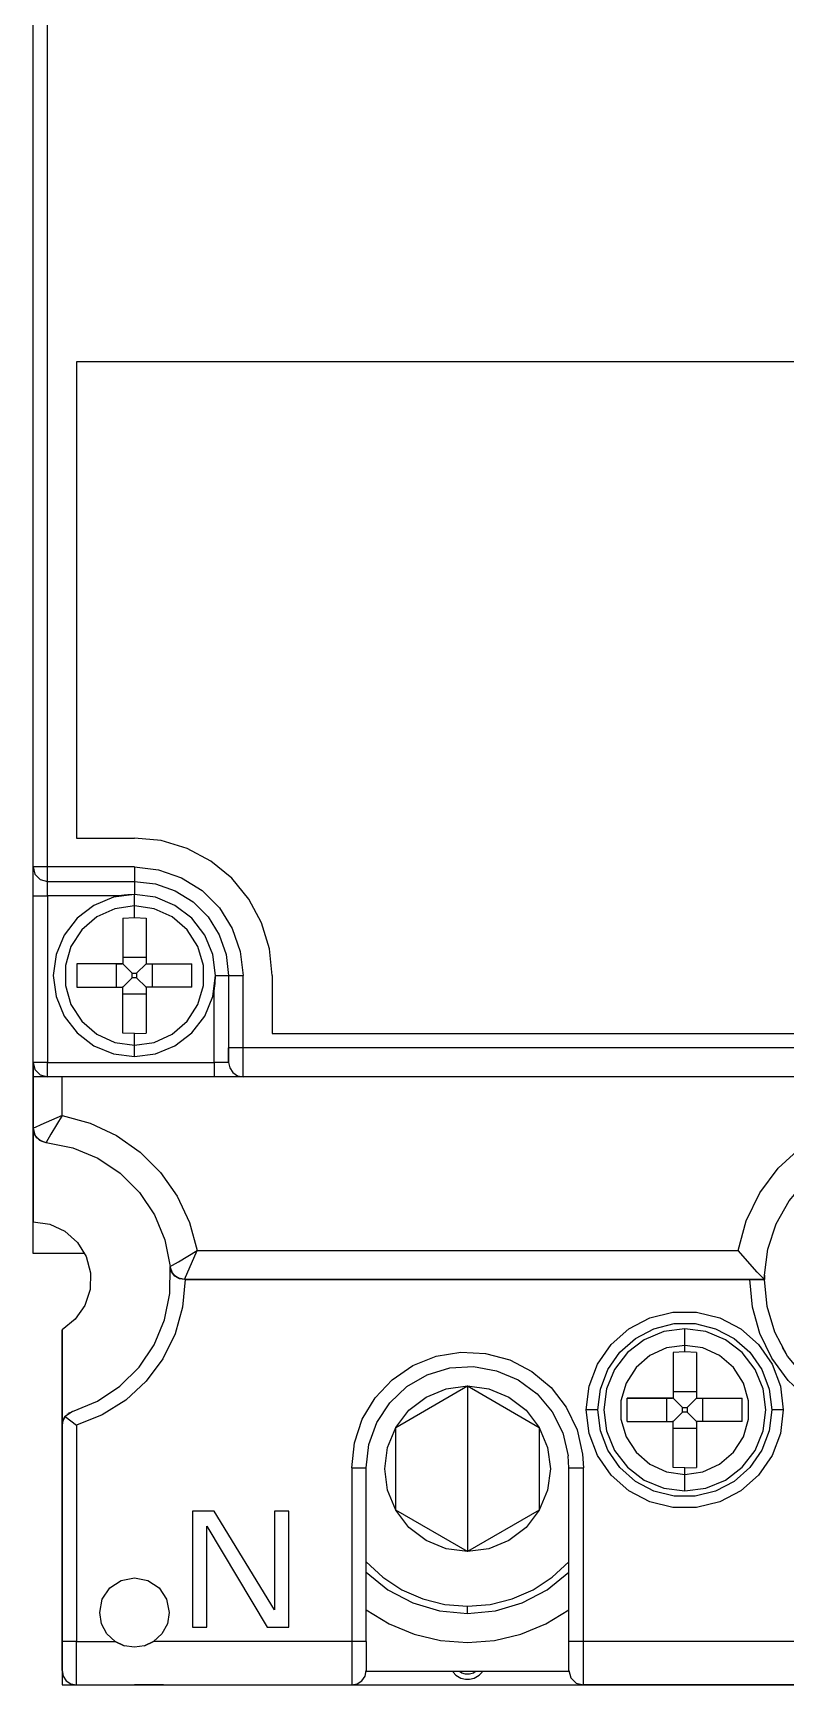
# Model space of a CAD drawing. Header units: millimetres. Extents: x 0 to 120, y 0 to 141.
# Drawn here: x 0 to 26, y 1.2 to 58.3 of the extents above; entities that cross this region are included whole.
import ezdxf

# ---------------------------------------------------------------- set-up
doc = ezdxf.new("R2010")
doc.units = ezdxf.units.MM

# ---------------------------------------------------------------- blocks, each defined once
blk = doc.blocks.new('CHINT_33b7f1845c325dab9e2d9ec35e9a58be_FACE_0')
at = {"color": 141, "linetype": 'Continuous', "true_color": 0x40d9ff}
for p, q in [((0.5, 28.982), (3.5, 28.982)), ((2.601, 28.982), (2.601, 28.982)), ((3.5, 28.532), (3.255, 28.522)), ((3.5, 27.732), (3.5, 28.139)), ((3.9, 26.361), (3.1, 26.361)), ((1.516, 26.132), (1.516, 25.332)), ((2.872, 26.132), (2.872, 25.332)), ((3.094, 26.138), (3.423, 25.809)), ((3.423, 25.655), (3.423, 25.809)), ((3.423, 25.809), (3.577, 25.809)), ((3.577, 25.809), (3.906, 26.138)), ((3.577, 25.809), (3.577, 25.655)), ((4.128, 25.332), (4.128, 26.132)), ((5.484, 25.332), (5.484, 26.132)), ((6.288, 25.471), (6.3, 25.732)), ((3.423, 25.655), (3.094, 25.326)), ((3.1, 25.104), (3.9, 25.104)), ((3.577, 25.655), (3.423, 25.655)), ((3.906, 25.326), (3.577, 25.655)), ((3.5, 23.732), (3.1, 23.748)), ((3.5, 23.732), (3.9, 23.748)), ((3.5, 23.325), (3.5, 23.732)), ((1, 20.895), (1, 22.232)), ((29.5, 22.232), (7.25, 22.232)), ((4.794, 15.482), (4.794, 15.482)), ((5.25, 15.232), (24.75, 15.232)), ((23.75, 15.232), (23.75, 15.232)), ((22.5, 12.732), (22.1, 12.718)), ((22.5, 12.732), (22.5, 12.96)), ((22.9, 12.718), (22.5, 12.732)), ((25.864, 12.896), (25.992, 12.682)), ((22.094, 11.138), (22.423, 10.809)), ((22.9, 11.361), (22.1, 11.361)), ((22.577, 10.809), (22.906, 11.138)), ((23.128, 10.332), (23.128, 11.132)), ((24.486, 10.332), (24.486, 11.132)), ((1.173, 10.58), (1.187, 10.591)), ((1.225, 10.619), (1.258, 10.639)), ((22.423, 10.655), (22.094, 10.326)), ((22.423, 10.655), (22.423, 10.809)), ((22.423, 10.809), (22.577, 10.809)), ((22.577, 10.655), (22.423, 10.655)), ((22.577, 10.809), (22.577, 10.655)), ((22.906, 10.326), (22.577, 10.655)), ((22.1, 10.104), (22.9, 10.104)), ((18.972, 9.204), (19, 8.732)), ((11.5, 2.732), (11.5, 8.732)), ((22.5, 8.732), (22.1, 8.746)), ((22.5, 8.732), (22.9, 8.746)), ((22.5, 8.505), (22.5, 8.732)), ((15, 3.698), (15, 3.948)), ((2.837, 2.732), (3.146, 2.586)), ((3, 2.641), (3, 2.641)), ((3.846, 2.583), (4.163, 2.732)), ((4.5, 1.232), (4.4, 1.232)), ((18.501, 1.698), (11.499, 1.698))]:
    blk.add_line(p, q, dxfattribs=at)
for points in [[(0, 22.732), (0, 28.482), (0, 29.482), (0, 79.482), (0, 86.982), (0, 119.232), (0, 119.232)], [(4, 86.982), (0.5, 86.982), (0.5, 119.232), (29.5, 119.232), (29.5, 23.232), (7.25, 23.232), (7.25, 25.732)], [(3.5, 29.482), (0.5, 29.482), (0.5, 79.482), (4, 79.482)], [(8.25, 25.732), (8.25, 23.732), (28.5, 23.732), (28.5, 46.932), (1.5, 46.932), (1.5, 30.482), (3.5, 30.482)], [(8.25, 25.732), (8.159, 26.659), (7.888, 27.55), (7.449, 28.371), (6.859, 29.091), (6.139, 29.682), (5.318, 30.121), (4.427, 30.391), (3.5, 30.482)], [(0, 28.482), (0, 28.594), (0, 28.705), (0, 28.813), (0, 28.916), (0, 29.014), (0, 29.106), (0, 29.189), (0, 29.264), (0, 29.329), (0, 29.383), (0, 29.426), (0, 29.457), (0, 29.476), (0, 29.482)], [(0, 29.482), (0.067, 29.232), (0.25, 29.049), (0.5, 28.982)], [(0.5, 29.482), (0.444, 29.482), (0.389, 29.482), (0.335, 29.482), (0.283, 29.482), (0.234, 29.482), (0.188, 29.482), (0.146, 29.482), (0.109, 29.482), (0.077, 29.482), (0.05, 29.482), (0.028, 29.482), (0.013, 29.482), (0.003, 29.482), (0, 29.482)], [(0.5, 28.982), (0.5, 28.985), (0.5, 28.995), (0.5, 29.01), (0.5, 29.032), (0.5, 29.059), (0.5, 29.091), (0.5, 29.129), (0.5, 29.171), (0.5, 29.216), (0.5, 29.265), (0.5, 29.317), (0.5, 29.371), (0.5, 29.426), (0.5, 29.482)], [(3.5, 29.482), (4.334, 29.388), (5.127, 29.111), (5.838, 28.664), (6.432, 28.07), (6.879, 27.359), (7.156, 26.567), (7.25, 25.732)], [(3.5, 29.482), (3.5, 29.426), (3.5, 29.371), (3.5, 29.317), (3.5, 29.265), (3.5, 29.216), (3.5, 29.171), (3.5, 29.129), (3.5, 29.091), (3.5, 29.059), (3.5, 29.032), (3.5, 29.01), (3.5, 28.995), (3.5, 28.985), (3.5, 28.982)], [(0.5, 28.482), (0.5, 28.538), (0.5, 28.594), (0.5, 28.647), (0.5, 28.699), (0.5, 28.748), (0.5, 28.794), (0.5, 28.836), (0.5, 28.873), (0.5, 28.906), (0.5, 28.933), (0.5, 28.954), (0.5, 28.97), (0.5, 28.979), (0.5, 28.982)], [(3.5, 28.532), (2.775, 28.437), (2.1, 28.157), (1.52, 27.712), (1.075, 27.132), (0.795, 26.457), (0.7, 25.732), (0.795, 25.008), (1.075, 24.332), (1.52, 23.752), (2.1, 23.307), (2.775, 23.028), (3.5, 22.932)], [(3.5, 28.982), (4.223, 28.901), (4.91, 28.66), (5.526, 28.273), (6.041, 27.759), (6.428, 27.142), (6.669, 26.455), (6.75, 25.732)], [(3.5, 28.982), (3.5, 28.98), (3.5, 28.971), (3.5, 28.958), (3.5, 28.939), (3.5, 28.915), (3.5, 28.886), (3.5, 28.853), (3.5, 28.816), (3.5, 28.775), (3.5, 28.731), (3.5, 28.684), (3.5, 28.635), (3.5, 28.584), (3.5, 28.532)], [(3.5, 22.932), (4.225, 23.028), (4.9, 23.307), (5.48, 23.752), (5.925, 24.332), (6.205, 25.008), (6.3, 25.732), (6.205, 26.457), (5.925, 27.132), (5.48, 27.712), (4.9, 28.157), (4.225, 28.437), (3.5, 28.532)], [(3.5, 28.139), (3.5, 28.191), (3.5, 28.239), (3.5, 28.284), (3.5, 28.326), (3.5, 28.364), (3.5, 28.399), (3.5, 28.43), (3.5, 28.457), (3.5, 28.48), (3.5, 28.498), (3.5, 28.513), (3.5, 28.524), (3.5, 28.53), (3.5, 28.532)], [(0, 28.482), (0.003, 28.482), (0.013, 28.482), (0.028, 28.482), (0.05, 28.482), (0.077, 28.482), (0.109, 28.482), (0.146, 28.482), (0.188, 28.482), (0.234, 28.482), (0.283, 28.482), (0.335, 28.482), (0.389, 28.482), (0.444, 28.482), (0.5, 28.482)], [(3.228, 28.519), (2.973, 28.482), (0.5, 28.482), (0.5, 22.732), (6.25, 22.732), (6.25, 25.206), (6.287, 25.458)], [(3.5, 28.139), (2.822, 28.042), (2.199, 27.757), (1.681, 27.309), (1.31, 26.732), (1.117, 26.075), (1.117, 25.39), (1.31, 24.732), (1.681, 24.156), (2.199, 23.707), (2.822, 23.423), (3.5, 23.325)], [(3.5, 23.325), (4.178, 23.423), (4.801, 23.707), (5.319, 24.156), (5.69, 24.732), (5.883, 25.39), (5.883, 26.075), (5.69, 26.732), (5.319, 27.309), (4.801, 27.757), (4.178, 28.042), (3.5, 28.139)], [(3.1, 27.716), (3.5, 27.732), (3.9, 27.716)], [(3.1, 27.716), (3.1, 27.615), (3.1, 27.512), (3.1, 27.407), (3.1, 27.3), (3.1, 27.191), (3.1, 27.081), (3.1, 26.969), (3.1, 26.855), (3.1, 26.741), (3.1, 26.625), (3.1, 26.508), (3.1, 26.39), (3.1, 26.271), (3.1, 26.152)], [(3.9, 27.716), (3.9, 27.615), (3.9, 27.512), (3.9, 27.407), (3.9, 27.3), (3.9, 27.191), (3.9, 27.081), (3.9, 26.969), (3.9, 26.855), (3.9, 26.741), (3.9, 26.625), (3.9, 26.508), (3.9, 26.39), (3.9, 26.271), (3.9, 26.152)], [(3.08, 26.132), (2.961, 26.132), (2.842, 26.132), (2.725, 26.132), (2.608, 26.132), (2.492, 26.132), (2.377, 26.132), (2.264, 26.132), (2.152, 26.132), (2.041, 26.132), (1.932, 26.132), (1.825, 26.132), (1.72, 26.132), (1.617, 26.132), (1.516, 26.132)], [(2.872, 26.132), (2.885, 26.132), (2.898, 26.132), (2.912, 26.132), (2.926, 26.132), (2.94, 26.132), (2.955, 26.132), (2.97, 26.132), (2.985, 26.132), (3, 26.132), (3.016, 26.132), (3.031, 26.132), (3.047, 26.132), (3.064, 26.132), (3.08, 26.132)], [(3.094, 26.138), (3.08, 26.132), (3.1, 26.152), (3.094, 26.138)], [(3.906, 26.138), (3.92, 26.132), (3.9, 26.152), (3.906, 26.138)], [(3.92, 26.132), (4.039, 26.132), (4.158, 26.132), (4.275, 26.132), (4.392, 26.132), (4.508, 26.132), (4.623, 26.132), (4.736, 26.132), (4.848, 26.132), (4.959, 26.132), (5.068, 26.132), (5.175, 26.132), (5.28, 26.132), (5.383, 26.132), (5.484, 26.132)], [(6.3, 25.732), (6.352, 25.732), (6.403, 25.732), (6.452, 25.732), (6.499, 25.732), (6.543, 25.732), (6.584, 25.732), (6.621, 25.732), (6.654, 25.732), (6.683, 25.732), (6.707, 25.732), (6.725, 25.732), (6.739, 25.732), (6.747, 25.732), (6.75, 25.732)], [(6.75, 25.732), (6.75, 23.232), (6.75, 22.732)], [(6.75, 25.732), (6.753, 25.732), (6.763, 25.732), (6.778, 25.732), (6.8, 25.732), (6.827, 25.732), (6.859, 25.732), (6.896, 25.732), (6.938, 25.732), (6.984, 25.732), (7.033, 25.732), (7.085, 25.732), (7.139, 25.732), (7.194, 25.732), (7.25, 25.732)], [(1.516, 25.332), (1.617, 25.332), (1.72, 25.332), (1.825, 25.332), (1.932, 25.332), (2.041, 25.332), (2.152, 25.332), (2.264, 25.332), (2.377, 25.332), (2.492, 25.332), (2.608, 25.332), (2.725, 25.332), (2.842, 25.332), (2.961, 25.332), (3.08, 25.332)], [(3.094, 25.326), (3.08, 25.332), (3.1, 25.312), (3.094, 25.326)], [(3.1, 23.748), (3.1, 23.849), (3.1, 23.952), (3.1, 24.058), (3.1, 24.165), (3.1, 24.273), (3.1, 24.384), (3.1, 24.496), (3.1, 24.609), (3.1, 24.724), (3.1, 24.84), (3.1, 24.957), (3.1, 25.075), (3.1, 25.193), (3.1, 25.312)], [(3.906, 25.326), (3.9, 25.312), (3.92, 25.332), (3.906, 25.326)], [(3.9, 25.312), (3.9, 25.193), (3.9, 25.075), (3.9, 24.957), (3.9, 24.84), (3.9, 24.724), (3.9, 24.609), (3.9, 24.496), (3.9, 24.384), (3.9, 24.273), (3.9, 24.165), (3.9, 24.058), (3.9, 23.952), (3.9, 23.849), (3.9, 23.748)], [(5.484, 25.332), (5.383, 25.332), (5.28, 25.332), (5.175, 25.332), (5.068, 25.332), (4.959, 25.332), (4.848, 25.332), (4.736, 25.332), (4.623, 25.332), (4.508, 25.332), (4.392, 25.332), (4.275, 25.332), (4.158, 25.332), (4.039, 25.332), (3.92, 25.332)], [(3.5, 22.932), (3.5, 22.934), (3.5, 22.941), (3.5, 22.951), (3.5, 22.966), (3.5, 22.985), (3.5, 23.008), (3.5, 23.035), (3.5, 23.066), (3.5, 23.1), (3.5, 23.139), (3.5, 23.18), (3.5, 23.225), (3.5, 23.274), (3.5, 23.325)], [(6.75, 22.732), (6.75, 22.735), (6.75, 22.745), (6.75, 22.76), (6.75, 22.782), (6.75, 22.809), (6.75, 22.841), (6.75, 22.879), (6.75, 22.921), (6.75, 22.966), (6.75, 23.015), (6.75, 23.067), (6.75, 23.121), (6.75, 23.176), (6.75, 23.232)], [(7.25, 23.232), (6.896, 23.232), (6.788, 23.232), (6.75, 23.232)], [(7.25, 22.232), (7.25, 22.239), (7.25, 22.257), (7.25, 22.288), (7.25, 22.331), (7.25, 22.386), (7.25, 22.45), (7.25, 22.525), (7.25, 22.609), (7.25, 22.7), (7.25, 22.798), (7.25, 22.902), (7.25, 23.01), (7.25, 23.12), (7.25, 23.232)], [(0, 20.458), (0, 17.232), (0, 22.732), (0, 22.232), (0, 20.458)], [(0, 22.732), (0.067, 22.482), (0.25, 22.299), (0.5, 22.232)], [(0.5, 22.732), (0.444, 22.732), (0.389, 22.732), (0.335, 22.732), (0.283, 22.732), (0.234, 22.732), (0.188, 22.732), (0.146, 22.732), (0.109, 22.732), (0.077, 22.732), (0.05, 22.732), (0.028, 22.732), (0.013, 22.732), (0.003, 22.732), (0, 22.732)], [(0.5, 22.232), (0.5, 22.235), (0.5, 22.245), (0.5, 22.26), (0.5, 22.282), (0.5, 22.309), (0.5, 22.341), (0.5, 22.379), (0.5, 22.421), (0.5, 22.466), (0.5, 22.515), (0.5, 22.567), (0.5, 22.621), (0.5, 22.676), (0.5, 22.732)], [(6.25, 22.732), (6.25, 22.676), (6.25, 22.621), (6.25, 22.567), (6.25, 22.515), (6.25, 22.466), (6.25, 22.421), (6.25, 22.379), (6.25, 22.341), (6.25, 22.309), (6.25, 22.282), (6.25, 22.26), (6.25, 22.245), (6.25, 22.235), (6.25, 22.232)], [(6.75, 22.732), (6.747, 22.732), (6.737, 22.732), (6.722, 22.732), (6.7, 22.732), (6.673, 22.732), (6.641, 22.732), (6.604, 22.732), (6.562, 22.732), (6.516, 22.732), (6.467, 22.732), (6.415, 22.732), (6.361, 22.732), (6.306, 22.732), (6.25, 22.732)], [(6.75, 22.732), (6.788, 22.541), (6.896, 22.379), (7.059, 22.27), (7.25, 22.232)], [(7.25, 22.232), (6.25, 22.232), (0.5, 22.232), (0, 22.232)], [(7.25, 22.232), (7.244, 22.232), (7.225, 22.232), (7.194, 22.232), (7.151, 22.232), (7.097, 22.232), (7.032, 22.232), (6.957, 22.232), (6.873, 22.232), (6.782, 22.232), (6.684, 22.232), (6.58, 22.232), (6.473, 22.232), (6.362, 22.232), (6.25, 22.232)], [(1, 20.895), (0.274, 20.582), (0.069, 20.49), (0, 20.458)], [(1, 20.895), (0.614, 20.257), (0.452, 19.961)], [(1, 20.895), (1.968, 20.635), (2.876, 20.212), (3.696, 19.637), (4.405, 18.929), (4.979, 18.108), (5.403, 17.2), (5.662, 16.232)], [(24.338, 16.232), (24.62, 17.263), (25.089, 18.223), (25.728, 19.08), (26.513, 19.805), (27.42, 20.371), (28.415, 20.76), (29.466, 20.957), (30.534, 20.957), (31.585, 20.76), (32.58, 20.371), (33.487, 19.805), (34.272, 19.08), (34.911, 18.223), (35.38, 17.263), (35.662, 16.232)], [(0.454, 19.96), (0.276, 20.011), (0.131, 20.122), (0.034, 20.277), (0, 20.458)], [(0, 20.458), (0.059, 20.222), (0.223, 20.042), (0.452, 19.961)], [(25.252, 15.382), (25.369, 16.287), (25.656, 17.153), (26.103, 17.948), (26.694, 18.643), (27.408, 19.213), (28.217, 19.635), (29.092, 19.895), (30, 19.982)], [(0.452, 19.961), (1.37, 19.781), (2.234, 19.424), (3.012, 18.905), (3.673, 18.244), (4.192, 17.466), (4.548, 16.602), (4.728, 15.685)], [(1.786, 16.132), (0, 16.132), (0, 17.232)], [(0, 17.232), (0.574, 17.148), (1.099, 16.903), (1.532, 16.518), (1.836, 16.024), (1.986, 15.464), (1.97, 14.885), (1.787, 14.335), (1.455, 13.86), (1, 13.5)], [(4.728, 15.685), (4.809, 15.727), (5.025, 15.847), (5.662, 16.232)], [(5.226, 15.232), (5.662, 16.232), (24.338, 16.232)], [(25.25, 15.232), (25.189, 15.293), (25.004, 15.484), (24.338, 16.232)], [(1.357, 10.68), (2.22, 11.033), (2.998, 11.548), (3.66, 12.205), (4.181, 12.978), (4.541, 13.838), (4.726, 14.752), (4.728, 15.685)], [(5.226, 15.232), (5.054, 15.263), (4.898, 15.355), (4.784, 15.499), (4.728, 15.685)], [(5.226, 15.232), (4.99, 15.292), (4.81, 15.455), (4.728, 15.685)], [(5.226, 15.233), (5.048, 15.265), (4.89, 15.363), (4.778, 15.511), (4.729, 15.685)], [(5.25, 15.232), (5.162, 14.277), (4.902, 13.353), (4.478, 12.493), (3.905, 11.723), (3.201, 11.071), (2.391, 10.558), (1.5, 10.201)], [(25.252, 15.382), (25.25, 15.232), (5.226, 15.232)], [(5.25, 15.232), (5.248, 15.232), (5.247, 15.232), (5.245, 15.232), (5.243, 15.232), (5.241, 15.232), (5.24, 15.232), (5.238, 15.232), (5.236, 15.232), (5.235, 15.232), (5.233, 15.232), (5.231, 15.232), (5.23, 15.232), (5.228, 15.232), (5.226, 15.232)], [(24.75, 15.232), (24.806, 15.232), (24.861, 15.232), (24.915, 15.232), (24.967, 15.232), (25.016, 15.232), (25.062, 15.232), (25.104, 15.232), (25.141, 15.232), (25.173, 15.232), (25.2, 15.232), (25.222, 15.232), (25.237, 15.232), (25.247, 15.232), (25.25, 15.232)], [(30.322, 9.992), (29.372, 10.02), (28.442, 10.219), (27.563, 10.582), (26.764, 11.098), (26.072, 11.749), (25.508, 12.515), (25.092, 13.37), (24.836, 14.285), (24.75, 15.232)], [(25.25, 15.232), (25.251, 15.307), (25.252, 15.382)], [(30, 10.482), (29.073, 10.574), (28.182, 10.844), (27.361, 11.283), (26.641, 11.874), (26.051, 12.593), (25.612, 13.415), (25.341, 14.306), (25.25, 15.232)], [(19.1, 10.732), (19.199, 11.546), (19.489, 12.312), (19.955, 12.987), (20.569, 13.53), (21.294, 13.911), (22.09, 14.108), (22.91, 14.108), (23.706, 13.911), (24.431, 13.53), (25.045, 12.987), (25.511, 12.312), (25.801, 11.546), (25.9, 10.732)], [(19.5, 10.732), (19.587, 11.45), (19.844, 12.126), (20.254, 12.722), (20.796, 13.201), (21.436, 13.537), (22.138, 13.71), (22.862, 13.71), (23.564, 13.537), (24.204, 13.201), (24.746, 12.722), (25.156, 12.126), (25.413, 11.45), (25.5, 10.732)], [(1, 2.732), (1, 10.201), (1, 13.5), (1, 1.232)], [(22.5, 13.532), (21.775, 13.437), (21.1, 13.157), (20.52, 12.712), (20.075, 12.132), (19.795, 11.457), (19.7, 10.732), (19.795, 10.008), (20.075, 9.332), (20.52, 8.752), (21.1, 8.307), (21.775, 8.028), (22.5, 7.932)], [(22.5, 7.932), (23.225, 8.028), (23.9, 8.307), (24.48, 8.752), (24.925, 9.332), (25.205, 10.008), (25.3, 10.732), (25.205, 11.457), (24.925, 12.132), (24.48, 12.712), (23.9, 13.157), (23.225, 13.437), (22.5, 13.532)], [(22.5, 12.96), (22.5, 13.033), (22.5, 13.102), (22.5, 13.167), (22.5, 13.228), (22.5, 13.283), (22.5, 13.334), (22.5, 13.38), (22.5, 13.419), (22.5, 13.454), (22.5, 13.482), (22.5, 13.504), (22.5, 13.52), (22.5, 13.529), (22.5, 13.532)], [(11, 8.732), (11.093, 9.589), (11.367, 10.407), (11.81, 11.146), (12.402, 11.774), (13.114, 12.26), (13.913, 12.582), (14.764, 12.725), (15.625, 12.683), (16.457, 12.458), (17.221, 12.059), (17.882, 11.506), (18.41, 10.824), (18.779, 10.045), (18.972, 9.204)], [(22.5, 12.96), (21.872, 12.87), (21.296, 12.606), (20.816, 12.191), (20.474, 11.658), (20.295, 11.049), (20.295, 10.415), (20.474, 9.807), (20.816, 9.273), (21.296, 8.858), (21.872, 8.595), (22.5, 8.505)], [(22.1, 12.718), (22.1, 12.614), (22.1, 12.508), (22.1, 12.4), (22.1, 12.291), (22.1, 12.182), (22.1, 12.07), (22.1, 11.958), (22.1, 11.845), (22.1, 11.731), (22.1, 11.617), (22.1, 11.501), (22.1, 11.386), (22.1, 11.269), (22.1, 11.152)], [(22.5, 8.505), (23.128, 8.595), (23.704, 8.858), (24.184, 9.273), (24.526, 9.807), (24.705, 10.415), (24.705, 11.049), (24.526, 11.658), (24.184, 12.191), (23.704, 12.606), (23.128, 12.87), (22.5, 12.96)], [(22.9, 12.718), (22.9, 12.614), (22.9, 12.508), (22.9, 12.4), (22.9, 12.291), (22.9, 12.182), (22.9, 12.07), (22.9, 11.958), (22.9, 11.845), (22.9, 11.731), (22.9, 11.617), (22.9, 11.501), (22.9, 11.386), (22.9, 11.269), (22.9, 11.152)], [(11.5, 8.732), (11.594, 9.539), (11.872, 10.302), (12.318, 10.981), (12.908, 11.538), (13.611, 11.945), (14.389, 12.179), (15.2, 12.227), (16, 12.086), (16.746, 11.766), (17.398, 11.282), (17.921, 10.66), (18.287, 9.935), (18.476, 9.145)], [(15, 5.838), (12.523, 7.268), (12.523, 10.128), (15, 11.558)], [(12.523, 10.128), (12.978, 10.72), (13.57, 11.175), (14.26, 11.46), (15, 11.558)], [(15, 11.558), (17.477, 10.128), (17.477, 7.268), (15, 5.838)], [(15, 11.558), (15, 8.698), (15, 5.838)], [(15, 11.558), (15.74, 11.46), (16.43, 11.175), (17.022, 10.72), (17.477, 10.128)], [(20.514, 10.332), (20.514, 11.132), (21.872, 11.132), (21.872, 10.332)], [(22.08, 11.132), (21.963, 11.132), (21.847, 11.132), (21.731, 11.132), (21.615, 11.132), (21.501, 11.132), (21.387, 11.132), (21.274, 11.132), (21.162, 11.132), (21.051, 11.132), (20.941, 11.132), (20.832, 11.132), (20.725, 11.132), (20.619, 11.132), (20.514, 11.132)], [(21.872, 11.132), (21.885, 11.132), (21.898, 11.132), (21.912, 11.132), (21.926, 11.132), (21.94, 11.132), (21.955, 11.132), (21.97, 11.132), (21.985, 11.132), (22, 11.132), (22.016, 11.132), (22.031, 11.132), (22.047, 11.132), (22.064, 11.132), (22.08, 11.132)], [(22.094, 11.138), (22.08, 11.132), (22.1, 11.152), (22.094, 11.138)], [(22.906, 11.138), (22.92, 11.132), (22.9, 11.152), (22.906, 11.138)], [(22.92, 11.132), (23.037, 11.132), (23.153, 11.132), (23.269, 11.132), (23.385, 11.132), (23.499, 11.132), (23.613, 11.132), (23.726, 11.132), (23.838, 11.132), (23.949, 11.132), (24.059, 11.132), (24.168, 11.132), (24.275, 11.132), (24.381, 11.132), (24.486, 11.132)], [(1.104, 10.506), (1.028, 10.366), (1, 10.201)], [(1, 10.201), (1.027, 10.362), (1.104, 10.506)], [(1.357, 10.68), (1.104, 10.506), (1.5, 10.201), (1.5, 2.732), (2.837, 2.732)], [(25.9, 10.732), (25.801, 9.919), (25.511, 9.152), (25.045, 8.478), (24.431, 7.934), (23.706, 7.553), (22.91, 7.357), (22.09, 7.357), (21.294, 7.553), (20.569, 7.934), (19.955, 8.478), (19.489, 9.152), (19.199, 9.919), (19.1, 10.732)], [(19.5, 10.732), (19.497, 10.732), (19.49, 10.732), (19.478, 10.732), (19.46, 10.732), (19.439, 10.732), (19.413, 10.732), (19.383, 10.732), (19.349, 10.732), (19.313, 10.732), (19.274, 10.732), (19.232, 10.732), (19.189, 10.732), (19.145, 10.732), (19.1, 10.732)], [(25.5, 10.732), (25.413, 10.014), (25.156, 9.338), (24.746, 8.743), (24.204, 8.263), (23.564, 7.927), (22.862, 7.754), (22.138, 7.754), (21.436, 7.927), (20.796, 8.263), (20.254, 8.743), (19.844, 9.338), (19.587, 10.014), (19.5, 10.732)], [(20.514, 10.332), (20.619, 10.332), (20.725, 10.332), (20.832, 10.332), (20.941, 10.332), (21.051, 10.332), (21.162, 10.332), (21.274, 10.332), (21.387, 10.332), (21.501, 10.332), (21.615, 10.332), (21.731, 10.332), (21.847, 10.332), (21.963, 10.332), (22.08, 10.332)], [(22.094, 10.326), (22.08, 10.332), (22.1, 10.312), (22.094, 10.326)], [(22.1, 8.746), (22.1, 8.851), (22.1, 8.957), (22.1, 9.064), (22.1, 9.173), (22.1, 9.283), (22.1, 9.394), (22.1, 9.506), (22.1, 9.619), (22.1, 9.733), (22.1, 9.848), (22.1, 9.963), (22.1, 10.079), (22.1, 10.195), (22.1, 10.312)], [(22.906, 10.326), (22.9, 10.312), (22.92, 10.332), (22.906, 10.326)], [(22.9, 10.312), (22.9, 10.195), (22.9, 10.079), (22.9, 9.963), (22.9, 9.848), (22.9, 9.733), (22.9, 9.619), (22.9, 9.506), (22.9, 9.394), (22.9, 9.283), (22.9, 9.173), (22.9, 9.064), (22.9, 8.957), (22.9, 8.851), (22.9, 8.746)], [(24.486, 10.332), (24.381, 10.332), (24.275, 10.332), (24.168, 10.332), (24.059, 10.332), (23.949, 10.332), (23.838, 10.332), (23.726, 10.332), (23.613, 10.332), (23.499, 10.332), (23.385, 10.332), (23.269, 10.332), (23.153, 10.332), (23.037, 10.332), (22.92, 10.332)], [(25.9, 10.732), (25.855, 10.732), (25.811, 10.732), (25.768, 10.732), (25.726, 10.732), (25.687, 10.732), (25.651, 10.732), (25.617, 10.732), (25.587, 10.732), (25.561, 10.732), (25.54, 10.732), (25.522, 10.732), (25.51, 10.732), (25.503, 10.732), (25.5, 10.732)], [(12.523, 7.268), (12.237, 7.958), (12.14, 8.698), (12.237, 9.438), (12.523, 10.128)], [(17.477, 10.128), (17.763, 9.438), (17.86, 8.698), (17.763, 7.958), (17.477, 7.268)], [(18.5, 2.732), (18.5, 8.732), (18.476, 9.145)], [(11, 8.732), (11, 2.732), (4.163, 2.732)], [(11, 8.732), (11.056, 8.732), (11.111, 8.732), (11.165, 8.732), (11.217, 8.732), (11.266, 8.732), (11.312, 8.732), (11.354, 8.732), (11.391, 8.732), (11.423, 8.732), (11.45, 8.732), (11.472, 8.732), (11.487, 8.732), (11.497, 8.732), (11.5, 8.732)], [(18.5, 8.732), (18.503, 8.732), (18.513, 8.732), (18.528, 8.732), (18.55, 8.732), (18.577, 8.732), (18.609, 8.732), (18.646, 8.732), (18.688, 8.732), (18.734, 8.732), (18.783, 8.732), (18.835, 8.732), (18.889, 8.732), (18.944, 8.732), (19, 8.732)], [(28.5, 5.232), (28.5, 2.732), (19, 2.732), (19, 8.732)], [(22.5, 7.932), (22.5, 7.935), (22.5, 7.945), (22.5, 7.961), (22.5, 7.983), (22.5, 8.011), (22.5, 8.045), (22.5, 8.085), (22.5, 8.131), (22.5, 8.181), (22.5, 8.237), (22.5, 8.298), (22.5, 8.363), (22.5, 8.432), (22.5, 8.505)], [(5.5, 3.232), (6, 3.232), (6, 6.722), (8.083, 3.232), (8.833, 3.232), (8.833, 7.232), (8.333, 7.232), (8.333, 3.828), (6.25, 7.232), (5.5, 7.232), (5.5, 3.232)], [(15, 5.838), (14.26, 5.935), (13.57, 6.221), (12.978, 6.675), (12.523, 7.268)], [(17.477, 7.268), (17.022, 6.675), (16.43, 6.221), (15.74, 5.935), (15, 5.838)], [(11.5, 5.487), (12.078, 4.953), (12.735, 4.523), (13.455, 4.206), (14.217, 4.013), (15, 3.948)], [(15, 3.948), (15.783, 4.013), (16.545, 4.206), (17.265, 4.523), (17.922, 4.953), (18.5, 5.487)], [(2.3, 3.732), (2.391, 4.192), (2.651, 4.581), (3.041, 4.841), (3.5, 4.932), (3.959, 4.841), (4.349, 4.581), (4.609, 4.192), (4.7, 3.732)], [(11.5, 5.127), (12.253, 4.52), (13.11, 4.069), (14.037, 3.791), (15, 3.698)], [(15, 3.698), (15.963, 3.791), (16.89, 4.069), (17.747, 4.52), (18.5, 5.127)], [(2.837, 2.732), (2.55, 3), (2.364, 3.345), (2.3, 3.732)], [(4.7, 3.732), (4.636, 3.345), (4.45, 3), (4.163, 2.732)], [(11.5, 3.824), (12.298, 3.341), (13.162, 2.986), (14.07, 2.77), (15, 2.698)], [(15, 2.698), (15.93, 2.77), (16.838, 2.986), (17.702, 3.341), (18.5, 3.824)], [(1, 1.732), (1, 1.739), (1, 1.757), (1, 1.788), (1, 1.831), (1, 1.886), (1, 1.95), (1, 2.025), (1, 2.109), (1, 2.2), (1, 2.298), (1, 2.402), (1, 2.51), (1, 2.62), (1, 2.732)], [(1.5, 2.732), (1.444, 2.732), (1.389, 2.732), (1.335, 2.732), (1.283, 2.732), (1.234, 2.732), (1.188, 2.732), (1.146, 2.732), (1.109, 2.732), (1.077, 2.732), (1.05, 2.732), (1.028, 2.732), (1.013, 2.732), (1.003, 2.732), (1, 2.732)], [(1.5, 1.232), (1.5, 1.242), (1.5, 1.27), (1.5, 1.316), (1.5, 1.381), (1.5, 1.462), (1.5, 1.56), (1.5, 1.672), (1.5, 1.797), (1.5, 1.934), (1.5, 2.081), (1.5, 2.237), (1.5, 2.399), (1.5, 2.564), (1.5, 2.732)], [(4.163, 2.732), (3.85, 2.585), (3.5, 2.532), (3.149, 2.585), (2.837, 2.732)], [(11.5, 2.732), (11.497, 2.732), (11.487, 2.732), (11.472, 2.732), (11.45, 2.732), (11.423, 2.732), (11.391, 2.732), (11.354, 2.732), (11.312, 2.732), (11.266, 2.732), (11.217, 2.732), (11.165, 2.732), (11.111, 2.732), (11.056, 2.732), (11, 2.732)], [(11, 2.732), (11, 2.564), (11, 2.399), (11, 2.237), (11, 2.081), (11, 1.934), (11, 1.797), (11, 1.672), (11, 1.56), (11, 1.462), (11, 1.381), (11, 1.316), (11, 1.27), (11, 1.242), (11, 1.232)], [(11.5, 2.732), (11.5, 2.62), (11.5, 2.51), (11.5, 2.402), (11.5, 2.298), (11.5, 2.2), (11.5, 2.109), (11.5, 2.025), (11.5, 1.95), (11.5, 1.886), (11.5, 1.831), (11.5, 1.788), (11.5, 1.757), (11.5, 1.739), (11.5, 1.732)], [(18.5, 1.732), (18.5, 1.739), (18.5, 1.757), (18.5, 1.788), (18.5, 1.831), (18.5, 1.886), (18.5, 1.95), (18.5, 2.025), (18.5, 2.109), (18.5, 2.2), (18.5, 2.298), (18.5, 2.402), (18.5, 2.51), (18.5, 2.62), (18.5, 2.732)], [(19, 2.732), (18.646, 2.732), (18.538, 2.732), (18.5, 2.732)], [(19, 1.232), (19, 1.242), (19, 1.27), (19, 1.316), (19, 1.381), (19, 1.462), (19, 1.56), (19, 1.672), (19, 1.797), (19, 1.934), (19, 2.081), (19, 2.237), (19, 2.399), (19, 2.564), (19, 2.732)], [(1, 1.732), (1, 1.232), (1.5, 1.232), (11, 1.232)], [(1, 1.732), (1.038, 1.541), (1.146, 1.379), (1.309, 1.27), (1.5, 1.232)], [(11, 1.232), (11.191, 1.27), (11.354, 1.379), (11.462, 1.541), (11.5, 1.732)], [(18.5, 1.732), (18.567, 1.482), (18.75, 1.299), (19, 1.232)], [(1.5, 1.232), (2.3, 1.232), (3, 1.232), (3.5, 1.232)], [(4.4, 1.232), (4.296, 1.232), (4.195, 1.232), (4.097, 1.232), (4.003, 1.232), (3.915, 1.232), (3.833, 1.232), (3.758, 1.232), (3.692, 1.232), (3.635, 1.232), (3.587, 1.232), (3.549, 1.232), (3.522, 1.232), (3.506, 1.232), (3.5, 1.232)], [(4.5, 1.232), (4.513, 1.232), (4.55, 1.232), (4.612, 1.232), (4.698, 1.232), (4.807, 1.232), (4.936, 1.232), (5.086, 1.232), (5.253, 1.232), (5.436, 1.232), (5.632, 1.232), (5.839, 1.232), (6.055, 1.232), (6.276, 1.232), (6.5, 1.232)], [(4.5, 1.232), (4.513, 1.232), (4.552, 1.232), (4.615, 1.232), (4.703, 1.232), (4.813, 1.232), (4.943, 1.232), (5.092, 1.232), (5.256, 1.232), (5.433, 1.232), (5.62, 1.232), (5.814, 1.232), (6.01, 1.232), (6.207, 1.232), (6.4, 1.232)], [(6.4, 1.232), (6.65, 1.232), (23.35, 1.232), (23.6, 1.232)], [(14.489, 1.698), (14.5, 1.671), (14.6, 1.568), (14.767, 1.466), (14.933, 1.432), (15.067, 1.432), (15.233, 1.466), (15.4, 1.568), (15.5, 1.671), (15.511, 1.698)], [(15.28, 1.698), (15.2, 1.637), (15.067, 1.603), (14.933, 1.603), (14.8, 1.637), (14.72, 1.698)], [(29, 1.232), (28.5, 1.232), (19, 1.232)], [(23.5, 1.232), (23.724, 1.232), (23.945, 1.232), (24.161, 1.232), (24.368, 1.232), (24.564, 1.232), (24.747, 1.232), (24.914, 1.232), (25.064, 1.232), (25.193, 1.232), (25.302, 1.232), (25.388, 1.232), (25.45, 1.232), (25.487, 1.232), (25.5, 1.232)], [(25.5, 1.232), (25.487, 1.232), (25.448, 1.232), (25.385, 1.232), (25.297, 1.232), (25.187, 1.232), (25.057, 1.232), (24.908, 1.232), (24.744, 1.232), (24.567, 1.232), (24.38, 1.232), (24.186, 1.232), (23.99, 1.232), (23.793, 1.232), (23.6, 1.232)], [(25.5, 1.232), (25.6, 1.232), (26.5, 1.232), (29, 1.232)]]:
    blk.add_lwpolyline(points, dxfattribs=at)
blk = doc.blocks.new('CHINT_33b7f1845c325dab9e2d9ec35e9a58be')
at = {"color": 141, "true_color": 0x40d9ff}
blk.add_blockref('CHINT_33b7f1845c325dab9e2d9ec35e9a58be_FACE_0', (0, 0), dxfattribs=at)

msp = doc.modelspace()

# ---------------------------------------------------------------- block references
at = {"color": 141, "true_color": 0x40d9ff}
msp.add_blockref('CHINT_33b7f1845c325dab9e2d9ec35e9a58be', (0, 0), dxfattribs=at)

doc.saveas('drawing.dxf')
